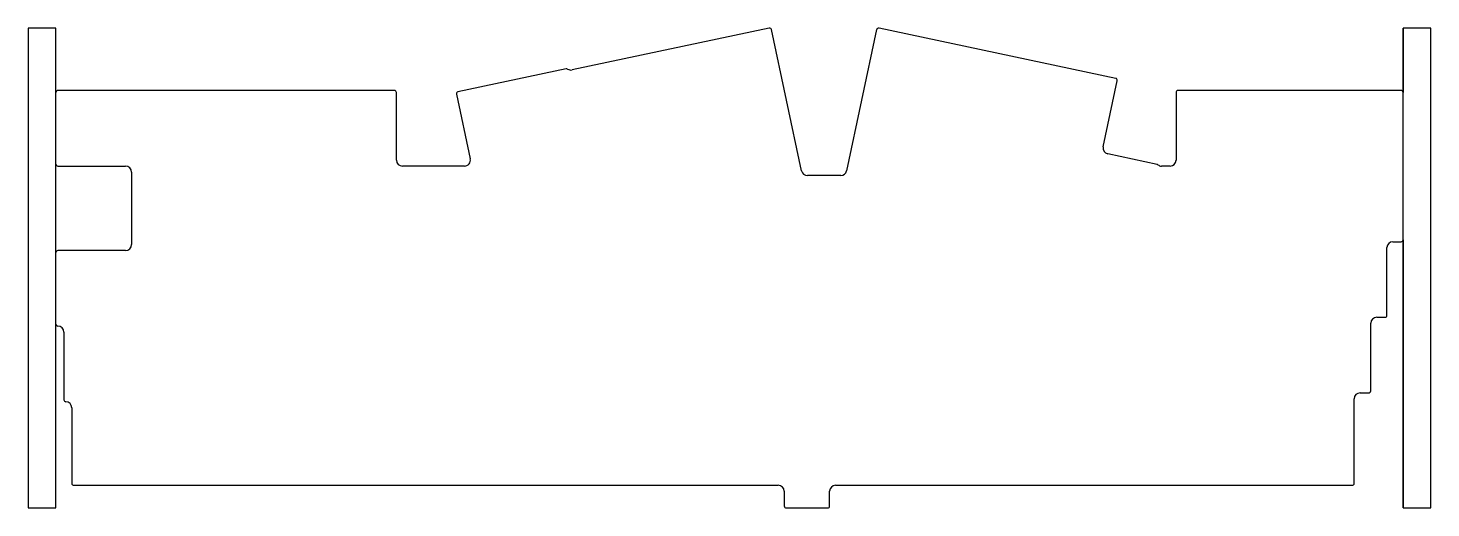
# Model space of a CAD drawing. Header units: millimetres. Extents: x -365 to -12, y 16 to 137.
import ezdxf

# ---------------------------------------------------------------- set-up
doc = ezdxf.new("R2010")
doc.units = ezdxf.units.MM
doc.layers.get('0').update_dxf_attribs({"linetype": 'CONTINUOUS'})

msp = doc.modelspace()

# ---------------------------------------------------------------- linework, layer by layer
for p, q in [((-358.06, 137.06), (-365.06, 137.06)), ((-365.06, 137.06), (-365.06, 16.14)), ((-358.06, 120.83), (-358.06, 137.06)), ((-358.06, 16.14), (-358.06, 137.06)), ((-178.52, 137.06), (-228.11, 126.52)), ((-170.36, 101.08), (-177.93, 136.67)), ((-151.47, 136.67), (-159.03, 101.08)), ((-91.29, 124.39), (-150.87, 137.06)), ((-11.96, 137.06), (-18.96, 137.06)), ((-18.96, 137.06), (-18.96, 120.83)), ((-18.96, 16.14), (-18.96, 137.06)), ((-11.96, 16.14), (-11.96, 137.06)), ((-229.62, 126.8), (-256.86, 121.01)), ((-94.45, 107.12), (-90.91, 123.8)), ((-272.83, 121.33), (-357.56, 121.33)), ((-272.33, 103.78), (-272.33, 120.83)), ((-257.25, 120.42), (-253.78, 104.09)), ((-76.11, 120.83), (-76.11, 103.78)), ((-19.46, 121.33), (-75.61, 121.33)), ((-358.05, 80.5), (-358.06, 102.78)), ((-80.91, 102.71), (-93.3, 105.34)), ((-357.56, 102.28), (-340.51, 102.28)), ((-339.01, 100.78), (-339.01, 82.5)), ((-255.24, 102.28), (-270.83, 102.28)), ((-160.5, 99.89), (-168.9, 99.89)), ((-77.61, 102.28), (-79.76, 102.28)), ((-23.04, 64.68), (-23.04, 81.73)), ((-21.54, 83.23), (-19.46, 83.23)), ((-18.96, 83.73), (-18.96, 16.14)), ((-340.51, 81), (-357.55, 81)), ((-25.61, 64.18), (-23.54, 64.18)), ((-358.06, 16.14), (-358.05, 62.45)), ((-356.05, 60.45), (-356.05, 43.4)), ((-27.11, 45.63), (-27.11, 62.68)), ((-31.28, 23.85), (-31.28, 43.63)), ((-29.78, 45.13), (-27.61, 45.13)), ((-354.05, 41.4), (-354.05, 22.35)), ((-353.55, 21.85), (-176.23, 21.85)), ((-161.8, 21.85), (-31.78, 21.85)), ((-31.28, 22.35), (-31.28, 23.85)), ((-174.73, 20.35), (-174.73, 16.64)), ((-163.3, 16.64), (-163.3, 20.35)), ((-365.06, 16.14), (-358.06, 16.14)), ((-174.23, 16.14), (-163.8, 16.14)), ((-18.96, 16.14), (-11.96, 16.14))]:
    msp.add_line(p, q)
for centre, radius, start, end in [((-178.42, 136.57), 0.5, 12, 102), ((-150.98, 136.57), 0.5, 78, 168), ((-229.52, 126.32), 0.5, 56.5872, 102), ((-228.42, 127.98), 1.5, 236.5872, 282), ((-91.4, 123.9), 0.5, -12, 78), ((-357.56, 120.83), 0.5, 90, 180), ((-272.83, 120.83), 0.5, 0, 90), ((-256.76, 120.53), 0.5, 102, 192), ((-75.61, 120.83), 0.5, 90, 180), ((-19.46, 120.83), 0.5, 0, 90), ((-92.98, 106.81), 1.5, 168, 258), ((-357.56, 102.78), 0.5, 180, 270), ((-270.83, 103.78), 1.5, 180, 270), ((-255.24, 103.78), 1.5, -90, 12), ((-81.02, 102.22), 0.5, 51.0345, 78), ((-79.76, 103.78), 1.5, 231.0345, 270), ((-77.61, 103.78), 1.5, -90, 0), ((-340.51, 100.78), 1.5, 0, 90), ((-168.9, 101.39), 1.5, 192, 270), ((-160.5, 101.39), 1.5, 270, 348), ((-340.51, 82.5), 1.5, -90, 0), ((-21.54, 81.73), 1.5, 90, 180), ((-19.46, 83.73), 0.5, -90, 0), ((-357.55, 80.5), 0.5, 90, 180), ((-25.61, 62.68), 1.5, 90, 180), ((-23.54, 64.68), 0.5, -90, 0), ((-357.55, 62.45), 0.5, 180, 270), ((-357.55, 60.45), 1.5, 0, 90), ((-355.55, 43.4), 0.5, 180, 270), ((-355.55, 41.4), 1.5, 0, 90), ((-29.78, 43.63), 1.5, 90, 180), ((-27.61, 45.63), 0.5, -90, 0), ((-353.55, 22.35), 0.5, 180, 270), ((-176.23, 20.35), 1.5, 0, 90), ((-161.8, 20.35), 1.5, 90, 180), ((-31.78, 22.35), 0.5, -90, 0), ((-174.23, 16.64), 0.5, 180, 270), ((-163.8, 16.64), 0.5, 270, 360)]:
    msp.add_arc(centre, radius, start, end)

doc.saveas('drawing.dxf')
